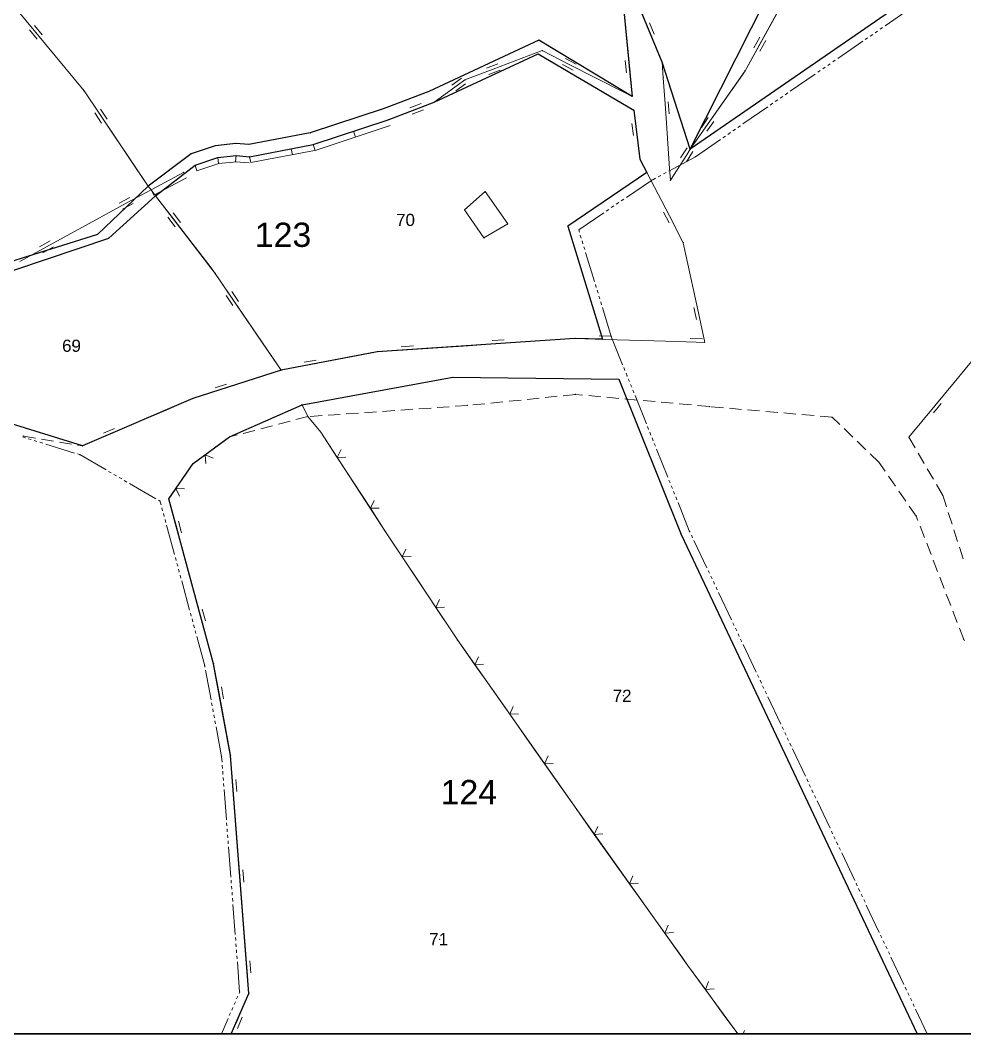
# Model space of a CAD drawing. Header units: millimetres. Extents: x 614452 to 616952, y 4151662 to 4153442.
# Drawn here: x 615285.9 to 615441.6, y 4151662.5 to 4151829.6 of the extents above; entities that cross this region are included whole.
import ezdxf
from ezdxf.xclip import XClip

# ---------------------------------------------------------------- set-up
doc = ezdxf.new("R2010")
doc.units = ezdxf.units.MM
doc.header["$XCLIPFRAME"] = 2
for name, color, linetype, lineweight in [('01_UYGALAN_TARAMA', 26, 'Continuous', 20), ('02_ADA_ALN_YENI', 7, 'Continuous', 30), ('02_ADA_NO_YENI', 18, 'Continuous', 0), ('03_PARSEL_ALN_ESKI', 18, 'Continuous', 0), ('03_PARSEL_ALN_YENI', 171, 'Continuous', 0), ('03_PARSEL_NO_ESKI', 5, 'Continuous', 0), ('03_PARSEL_SNR_YENI', 5, 'Continuous', 0), ('04_YAPI_SNR_TSCLSZ', 77, 'Continuous', 0), ('06_DETAY_SNR_KROKI', 4, 'Continuous', 0), ('06_DETAY_SNR_PAFTA', 26, 'Continuous', 0), ('07_SNRTIP_GECERLI', 30, 'Continuous', 0), ('07_SNRTIP_SABIT', 18, 'Continuous', 0), ('KOMISYON', 3, 'Continuous', 30), ('NOKTA_DETAY_YENI', 171, 'Continuous', 0), ('NOKTA_PARSEL_ESKI', 6, 'Continuous', 0), ('NOKTA_PARSEL_YENI', 30, 'Continuous', 0), ('NOKTA_YAPI_TSCLSIZ', 77, 'Continuous', 0)]:
    doc.layers.add(name, color=color, linetype=linetype, lineweight=lineweight)
doc.layers.add('ANTET', color=7, linetype='Continuous')
doc.styles.get("Standard").update_dxf_attribs({"font": 'Arial'})

# ---------------------------------------------------------------- blocks, each defined once
blk = doc.blocks.new('fggg')
at = {"layer": '01_UYGALAN_TARAMA', "color": 252}
for p, q in [((615428.43, 4151828.71, 0.95), (615432.55, 4151831.55, 0.95)), ((615426.79, 4151827.57, 0.95), (615427.2, 4151827.85, 0.95)), ((615427.61, 4151828.14, 0.95), (615428.02, 4151828.42, 0.95)), ((615425.14, 4151826.43, 0.95), (615425.55, 4151826.72, 0.95)), ((615425.97, 4151827, 0.95), (615426.38, 4151827.29, 0.95)), ((615420.62, 4151823.31, 0.95), (615424.73, 4151826.15, 0.95)), ((615419.79, 4151822.74, 0.95), (615420.2, 4151823.03, 0.95)), ((615417.32, 4151821.04, 0.95), (615417.74, 4151821.32, 0.95)), ((615418.15, 4151821.61, 0.95), (615418.56, 4151821.89, 0.95)), ((615418.97, 4151822.17, 0.95), (615419.38, 4151822.46, 0.95)), ((615412.8, 4151817.91, 0.95), (615416.91, 4151820.75, 0.95)), ((615410.33, 4151816.21, 0.95), (615410.74, 4151816.49, 0.95)), ((615411.15, 4151816.78, 0.95), (615411.56, 4151817.06, 0.95)), ((615411.97, 4151817.35, 0.95), (615412.39, 4151817.63, 0.95)), ((615404.98, 4151812.52, 0.95), (615409.09, 4151815.36, 0.95)), ((615409.5, 4151815.64, 0.95), (615409.92, 4151815.93, 0.95)), ((615403.33, 4151811.38, 0.95), (615403.74, 4151811.67, 0.95)), ((615404.16, 4151811.95, 0.95), (615404.57, 4151812.23, 0.95)), ((615397.16, 4151807.12, 0.95), (615401.27, 4151809.96, 0.95)), ((615401.69, 4151810.25, 0.95), (615402.1, 4151810.53, 0.95)), ((615402.51, 4151810.81, 0.95), (615402.92, 4151811.1, 0.95)), ((615397.16, 4151807.12, 0.95), (615392.76, 4151804.75, 0.95)), ((615392.32, 4151804.52, 0.95), (615391.88, 4151804.28, 0.95)), ((615385.77, 4151800.4, 0.95), (615389.91, 4151803.21, 0.95)), ((615390.55, 4151803.57, 0.95), (615390.11, 4151803.33, 0.95)), ((615391.44, 4151804.04, 0.95), (615390.99, 4151803.81, 0.95)), ((615384.11, 4151799.28, 0.95), (615384.53, 4151799.56, 0.95)), ((615384.94, 4151799.84, 0.95), (615385.35, 4151800.12, 0.95)), ((615377.91, 4151795.07, 0.95), (615382.04, 4151797.88, 0.95)), ((615382.46, 4151798.16, 0.95), (615382.87, 4151798.44, 0.95)), ((615383.29, 4151798.72, 0.95), (615383.7, 4151799, 0.95)), ((615378.03, 4151794.67, 0.95), (615377.91, 4151795.07, 0.95)), ((615378.32, 4151793.71, 0.95), (615378.17, 4151794.19, 0.95)), ((615378.61, 4151792.76, 0.95), (615378.47, 4151793.24, 0.95)), ((615378.91, 4151791.8, 0.95), (615378.76, 4151792.28, 0.95)), ((615380.51, 4151786.54, 0.95), (615379.05, 4151791.32, 0.95)), ((615380.81, 4151785.58, 0.95), (615380.66, 4151786.06, 0.95)), ((615381.1, 4151784.63, 0.95), (615380.95, 4151785.11, 0.95)), ((615381.39, 4151783.67, 0.95), (615381.24, 4151784.15, 0.95)), ((615381.68, 4151782.72, 0.95), (615381.54, 4151783.19, 0.95)), ((615383.29, 4151777.46, 0.95), (615381.83, 4151782.24, 0.95)), ((615383.29, 4151777.46, 0.95), (615385.16, 4151772.82, 0.95)), ((615385.34, 4151772.35, 0.95), (615385.53, 4151771.89, 0.95)), ((615385.72, 4151771.43, 0.95), (615385.9, 4151770.98, 0.95)), ((615385.9, 4151770.97, 0.95), (615385.9, 4151770.98, 0.95)), ((615386.28, 4151770.04, 0.95), (615386.09, 4151770.5, 0.95)), ((615386.65, 4151769.11, 0.95), (615386.46, 4151769.57, 0.95)), ((615387.02, 4151768.18, 0.95), (615386.84, 4151768.65, 0.95)), ((615389.07, 4151763.08, 0.95), (615387.21, 4151767.72, 0.95)), ((615389.44, 4151762.15, 0.95), (615389.26, 4151762.61, 0.95)), ((615389.82, 4151761.22, 0.95), (615389.63, 4151761.69, 0.95)), ((615286.23, 4151760.92, 0.95), (615286.7, 4151760.77, 0.95)), ((615287.18, 4151760.62, 0.95), (615287.66, 4151760.47, 0.95)), ((615288.14, 4151760.32, 0.95), (615288.61, 4151760.17, 0.95)), ((615289.09, 4151760.03, 0.95), (615289.57, 4151759.88, 0.95)), ((615290.05, 4151759.73, 0.95), (615294.82, 4151758.25, 0.95)), ((615390.19, 4151760.29, 0.95), (615390, 4151760.76, 0.95)), ((615390.56, 4151759.37, 0.95), (615390.38, 4151759.83, 0.95)), ((615295.3, 4151758.1, 0.95), (615295.66, 4151757.99, 0.95)), ((615295.66, 4151757.99, 0.95), (615299.99, 4151755.48, 0.95)), ((615392.61, 4151754.26, 0.95), (615390.75, 4151758.9, 0.95)), ((615300.42, 4151755.23, 0.95), (615300.85, 4151754.98, 0.95)), ((615301.28, 4151754.73, 0.95), (615301.72, 4151754.48, 0.95)), ((615302.15, 4151754.23, 0.95), (615302.58, 4151753.98, 0.95)), ((615303.01, 4151753.73, 0.95), (615303.45, 4151753.48, 0.95)), ((615303.88, 4151753.23, 0.95), (615308.21, 4151750.73, 0.95)), ((615392.99, 4151753.33, 0.95), (615392.8, 4151753.8, 0.95)), ((615393.36, 4151752.41, 0.95), (615393.17, 4151752.87, 0.95)), ((615393.73, 4151751.48, 0.95), (615393.55, 4151751.94, 0.95)), ((615394.1, 4151750.55, 0.95), (615393.92, 4151751.02, 0.95)), ((615308.64, 4151750.48, 0.95), (615308.9, 4151750.33, 0.95)), ((615309.06, 4151749.71, 0.95), (615308.93, 4151750.2, 0.95)), ((615396.15, 4151745.45, 0.95), (615394.29, 4151750.09, 0.95)), ((615309.32, 4151748.75, 0.95), (615309.19, 4151749.23, 0.95)), ((615309.59, 4151747.78, 0.95), (615309.46, 4151748.27, 0.95)), ((615309.85, 4151746.82, 0.95), (615309.72, 4151747.3, 0.95)), ((615311.29, 4151741.51, 0.95), (615309.98, 4151746.34, 0.95)), ((615396.27, 4151745.2, 0.95), (615396.15, 4151745.45, 0.95)), ((615396.7, 4151744.29, 0.95), (615396.49, 4151744.74, 0.95)), ((615399.05, 4151739.32, 0.95), (615396.91, 4151743.84, 0.95)), ((615311.55, 4151740.54, 0.95), (615311.42, 4151741.03, 0.95)), ((615311.81, 4151739.58, 0.95), (615311.68, 4151740.06, 0.95)), ((615312.07, 4151738.61, 0.95), (615311.94, 4151739.1, 0.95)), ((615312.33, 4151737.65, 0.95), (615312.2, 4151738.13, 0.95)), ((615399.48, 4151738.42, 0.95), (615399.27, 4151738.87, 0.95)), ((615399.91, 4151737.51, 0.95), (615399.69, 4151737.96, 0.95)), ((615313.77, 4151732.34, 0.95), (615312.47, 4151737.17, 0.95)), ((615400.33, 4151736.61, 0.95), (615400.12, 4151737.06, 0.95)), ((615400.76, 4151735.7, 0.95), (615400.55, 4151736.15, 0.95)), ((615403.11, 4151730.73, 0.95), (615400.97, 4151735.25, 0.95)), ((615314.04, 4151731.38, 0.95), (615313.9, 4151731.86, 0.95)), ((615314.3, 4151730.41, 0.95), (615314.17, 4151730.89, 0.95)), ((615314.56, 4151729.45, 0.95), (615314.43, 4151729.93, 0.95)), ((615403.54, 4151729.83, 0.95), (615403.33, 4151730.28, 0.95)), ((615403.97, 4151728.92, 0.95), (615403.75, 4151729.37, 0.95)), ((615314.82, 4151728.48, 0.95), (615314.69, 4151728.96, 0.95)), ((615316.26, 4151723.17, 0.95), (615314.95, 4151728, 0.95)), ((615404.39, 4151728.02, 0.95), (615404.18, 4151728.47, 0.95)), ((615404.82, 4151727.11, 0.95), (615404.61, 4151727.57, 0.95)), ((615407.17, 4151722.14, 0.95), (615405.03, 4151726.66, 0.95)), ((615316.3, 4151722.95, 0.95), (615316.26, 4151723.17, 0.95)), ((615317.31, 4151717.54, 0.95), (615316.39, 4151722.46, 0.95)), ((615407.6, 4151721.24, 0.95), (615407.39, 4151721.69, 0.95)), ((615408.03, 4151720.33, 0.95), (615407.81, 4151720.79, 0.95)), ((615408.45, 4151719.43, 0.95), (615408.24, 4151719.88, 0.95)), ((615408.88, 4151718.53, 0.95), (615408.67, 4151718.98, 0.95)), ((615411.23, 4151713.55, 0.95), (615409.09, 4151718.07, 0.95)), ((615317.49, 4151716.56, 0.95), (615317.4, 4151717.05, 0.95)), ((615317.67, 4151715.58, 0.95), (615317.58, 4151716.07, 0.95)), ((615317.86, 4151714.6, 0.95), (615317.76, 4151715.09, 0.95)), ((615318.04, 4151713.61, 0.95), (615317.95, 4151714.1, 0.95)), ((615319.04, 4151708.21, 0.95), (615318.13, 4151713.12, 0.95)), ((615411.66, 4151712.65, 0.95), (615411.45, 4151713.1, 0.95)), ((615412.09, 4151711.74, 0.95), (615411.87, 4151712.2, 0.95)), ((615412.51, 4151710.84, 0.95), (615412.3, 4151711.29, 0.95)), ((615412.94, 4151709.94, 0.95), (615412.73, 4151710.39, 0.95)), ((615415.29, 4151704.96, 0.95), (615413.15, 4151709.48, 0.95)), ((615319.12, 4151707.26, 0.95), (615319.04, 4151708.21, 0.95)), ((615319.19, 4151706.26, 0.95), (615319.15, 4151706.76, 0.95)), ((615319.27, 4151705.27, 0.95), (615319.23, 4151705.77, 0.95)), ((615319.35, 4151704.27, 0.95), (615319.31, 4151704.77, 0.95)), ((615415.72, 4151704.06, 0.95), (615415.51, 4151704.51, 0.95)), ((615319.42, 4151703.27, 0.95), (615319.38, 4151703.77, 0.95)), ((615319.84, 4151697.79, 0.95), (615319.46, 4151702.78, 0.95)), ((615416.15, 4151703.16, 0.95), (615415.93, 4151703.61, 0.95)), ((615416.57, 4151702.25, 0.95), (615416.36, 4151702.7, 0.95)), ((615417, 4151701.35, 0.95), (615416.79, 4151701.8, 0.95)), ((615419.35, 4151696.38, 0.95), (615417.21, 4151700.9, 0.95)), ((615319.92, 4151696.79, 0.95), (615319.88, 4151697.29, 0.95)), ((615319.99, 4151695.8, 0.95), (615319.96, 4151696.29, 0.95)), ((615419.78, 4151695.47, 0.95), (615419.57, 4151695.92, 0.95)), ((615320.07, 4151694.8, 0.95), (615320.03, 4151695.3, 0.95)), ((615320.15, 4151693.8, 0.95), (615320.11, 4151694.3, 0.95)), ((615420.21, 4151694.57, 0.95), (615419.99, 4151695.02, 0.95)), ((615320.57, 4151688.32, 0.95), (615320.19, 4151693.3, 0.95)), ((615420.63, 4151693.66, 0.95), (615420.42, 4151694.12, 0.95)), ((615421.06, 4151692.76, 0.95), (615420.85, 4151693.21, 0.95)), ((615423.41, 4151687.79, 0.95), (615421.27, 4151692.31, 0.95)), ((615320.64, 4151687.32, 0.95), (615320.6, 4151687.82, 0.95)), ((615320.72, 4151686.32, 0.95), (615320.68, 4151686.82, 0.95)), ((615320.8, 4151685.33, 0.95), (615320.76, 4151685.82, 0.95)), ((615423.84, 4151686.88, 0.95), (615423.63, 4151687.33, 0.95)), ((615424.27, 4151685.98, 0.95), (615424.05, 4151686.43, 0.95)), ((615320.87, 4151684.33, 0.95), (615320.83, 4151684.83, 0.95)), ((615424.69, 4151685.07, 0.95), (615424.48, 4151685.53, 0.95)), ((615425.12, 4151684.17, 0.95), (615424.91, 4151684.62, 0.95)), ((615321.29, 4151678.85, 0.95), (615320.91, 4151683.83, 0.95)), ((615427.47, 4151679.2, 0.95), (615425.33, 4151683.72, 0.95)), ((615321.37, 4151677.85, 0.95), (615321.33, 4151678.35, 0.95)), ((615427.9, 4151678.29, 0.95), (615427.69, 4151678.75, 0.95)), ((615428.33, 4151677.39, 0.95), (615428.11, 4151677.84, 0.95)), ((615321.44, 4151676.85, 0.95), (615321.41, 4151677.35, 0.95)), ((615321.52, 4151675.85, 0.95), (615321.48, 4151676.35, 0.95)), ((615428.75, 4151676.49, 0.95), (615428.54, 4151676.94, 0.95)), ((615429.18, 4151675.58, 0.95), (615428.97, 4151676.03, 0.95)), ((615321.6, 4151674.86, 0.95), (615321.56, 4151675.36, 0.95)), ((615322.02, 4151669.37, 0.95), (615321.64, 4151674.36, 0.95)), ((615431.53, 4151670.61, 0.95), (615429.39, 4151675.13, 0.95)), ((615321.92, 4151669.14, 0.95), (615322.02, 4151669.37, 0.95)), ((615431.96, 4151669.71, 0.95), (615431.75, 4151670.16, 0.95)), ((615432.39, 4151668.8, 0.95), (615432.17, 4151669.25, 0.95)), ((615321.11, 4151667.31, 0.95), (615321.31, 4151667.77, 0.95)), ((615321.51, 4151668.23, 0.95), (615321.72, 4151668.68, 0.95)), ((615432.81, 4151667.9, 0.95), (615432.6, 4151668.35, 0.95)), ((615433.24, 4151666.99, 0.95), (615433.03, 4151667.44, 0.95)), ((615320.31, 4151665.48, 0.95), (615320.51, 4151665.94, 0.95)), ((615320.71, 4151666.39, 0.95), (615320.91, 4151666.85, 0.95)), ((615435.59, 4151662.02, 0.95), (615433.45, 4151666.54, 0.95)), ((615318.1, 4151660.44, 0.95), (615320.11, 4151665.02, 0.95))]:
    blk.add_line(p, q, dxfattribs=at)
for p in [(615397.16, 4151807.12, 267.5), (615389.98, 4151803.26, 286.16), (615383.29, 4151777.46, 253.05), (615385.9, 4151770.98, 231.27), (615295.66, 4151757.99, 640.38), (615295.66, 4151757.99, 640.38), (615308.9, 4151750.33, 641.58), (615308.9, 4151750.33, 641.58), (615316.26, 4151723.17, 646.63), (615316.26, 4151723.17, 646.63), (615319.04, 4151708.21, 647.88), (615319.04, 4151708.21, 647.88), (615322.02, 4151669.37, 652.22), (615322.02, 4151669.37, 652.22)]:
    blk.add_point(p, dxfattribs=at)
at = {"layer": '02_ADA_ALN_YENI', "color": 252}
for points in [[(615472.08, 4151860.65, 0), (615396.31, 4151808.36, 0), (615391.67, 4151822.73, 0), (615387.53, 4151832.65, 0)], [(615272.68, 4151877.59, 0), (615292.58, 4151888.53, 0), (615323.91, 4151888.83, 0), (615334.02, 4151888.64, 0), (615338.63, 4151880.06, 0), (615350.59, 4151871.9, 0), (615370.48, 4151851.03, 0), (615385.3, 4151831.77, 0), (615386.72, 4151817.06, 0), (615371.35, 4151826.33, 0), (615353.23, 4151817.9, 0), (615345.86, 4151815.09, 0), (615333.66, 4151811.05, 0), (615333.66, 4151811.05, 0), (615323.55, 4151809.14, 0), (615321.41, 4151809.31, 0), (615317.99, 4151808.94, 0), (615314.03, 4151807.62, 0), (615306.95, 4151802.26, 0), (615298.58, 4151794.31, 0), (615268.62, 4151784.87, 0)]]:
    blk.add_polyline3d(points, dxfattribs=at)
for points in [[(615377.29, 4151777.16, 0), (615344.71, 4151774.95, 0), (615328.84, 4151771.91, 0), (615314.32, 4151767.27, 0), (615296.1, 4151759.42, 0), (615263.27, 4151769.61, 0), (615262.95, 4151777.75, 0), (615269.27, 4151783.2, 0), (615300.44, 4151793.69, 0), (615308.17, 4151800.68, 0), (615314.67, 4151805.72, 0), (615318.42, 4151806.98, 0), (615321.43, 4151807.3, 0), (615323.66, 4151807.12, 0), (615334.16, 4151809.11, 0), (615346.53, 4151813.21, 0), (615354.07, 4151816.09, 0), (615371.24, 4151824.07, 0), (615387, 4151814.81, 0), (615388, 4151806.69, 0), (615389.14, 4151804.5, 0), (615376.15, 4151795.69, 0), (615381.86, 4151777.02, 0), (615377.29, 4151777.16, 0)], [(615323.54, 4151669.11, 0), (615320.53, 4151708.4, 0), (615317.72, 4151723.51, 0), (615310.34, 4151750.72, 0), (615314.36, 4151756.55, 0), (615320.35, 4151760.92, 0), (615332.32, 4151766.22, 0), (615357.19, 4151770.75, 0), (615384.51, 4151770.42, 0), (615394.78, 4151744.85, 0), (615437.8, 4151653.84, 0), (615432.19, 4151649.2, 0), (615423.02, 4151636.5, 0), (615414.99, 4151625.83, 0), (615404.85, 4151614.39, 0), (615369.12, 4151610.31, 0), (615336.98, 4151619.8, 0), (615324.67, 4151637.03, 0), (615315.97, 4151651.84, 0), (615323.54, 4151669.11, 0)]]:
    blk.add_polyline3d(points, close=True, dxfattribs=at)
at = {"layer": '03_PARSEL_ALN_ESKI', "color": 252}
for p in [(615349.56, 4151796.7), (615294.5, 4151775.95), (615385.27, 4151718.23), (615355.02, 4151678.09)]:
    blk.add_point(p, dxfattribs=at)
at = {"layer": '03_PARSEL_ALN_YENI', "color": 252}
for points in [[(615360.74, 4151865.43, 0), (615350.38, 4151876.73, 0), (615360.81, 4151891.48, 0), (615370.61, 4151904.34, 0), (615381.55, 4151917.22, 0), (615398.79, 4151900.04, 0), (615413.9, 4151882.8, 0), (615430.73, 4151855.27, 0), (615419.68, 4151847.25, 0), (615405.34, 4151821.29, 0), (615396.31, 4151808.36, 0), (615391.67, 4151822.73, 0), (615387.53, 4151832.65, 0), (615381.97, 4151840.03, 0), (615374.47, 4151854.82, 0), (615360.74, 4151865.43, 0)], [(615333.66, 4151811.05, 0), (615323.55, 4151809.14, 0), (615321.41, 4151809.31, 0), (615317.99, 4151808.94, 0), (615314.03, 4151807.62, 0), (615306.95, 4151802.26, 0), (615296.37, 4151817.96, 0), (615285.24, 4151831.47, 0), (615275.34, 4151844.53, 0), (615338.63, 4151880.06, 0), (615350.59, 4151871.9, 0), (615370.48, 4151851.03, 0), (615385.3, 4151831.77, 0), (615386.72, 4151817.06, 0), (615371.35, 4151826.33, 0), (615353.23, 4151817.9, 0), (615345.86, 4151815.09, 0), (615333.66, 4151811.05, 0)], [(615430.73, 4151855.27, 0), (615451.24, 4151858.97, 0), (615460.03, 4151860.17, 0), (615470.18, 4151864.55, 0), (615472.08, 4151860.65, 0), (615396.31, 4151808.36, 0), (615405.34, 4151821.29, 0), (615419.68, 4151847.25, 0), (615430.73, 4151855.27, 0)], [(615298.58, 4151794.31, 0), (615268.62, 4151784.87, 0), (615261.39, 4151779.2, 0), (615261.75, 4151769.87, 0), (615247.87, 4151770.14, 0), (615241.76, 4151779.86, 0), (615245.18, 4151795.31, 0), (615241.26, 4151805.39, 0), (615228.08, 4151813.24, 0), (615237.44, 4151823.5, 0), (615245.61, 4151829.78, 0), (615253.25, 4151833.89, 0), (615275.34, 4151844.53, 0), (615285.24, 4151831.47, 0), (615296.37, 4151817.96, 0), (615306.95, 4151802.26, 0), (615298.58, 4151794.31, 0)], [(615344.71, 4151774.95, 0), (615328.84, 4151771.91, 0), (615318, 4151787.87, 0), (615308.17, 4151800.68, 0), (615314.67, 4151805.72, 0), (615318.42, 4151806.98, 0), (615321.43, 4151807.3, 0), (615323.66, 4151807.12, 0), (615334.16, 4151809.11, 0), (615346.53, 4151813.21, 0), (615354.07, 4151816.09, 0), (615371.24, 4151824.07, 0), (615387, 4151814.81, 0), (615388, 4151806.69, 0), (615389.14, 4151804.5, 0), (615376.15, 4151795.69, 0), (615381.86, 4151777.02, 0), (615377.29, 4151777.16, 0), (615344.71, 4151774.95, 0)], [(615269.27, 4151783.2, 0), (615300.44, 4151793.69, 0), (615308.17, 4151800.68, 0), (615318, 4151787.87, 0), (615328.84, 4151771.91, 0), (615314.32, 4151767.27, 0), (615296.1, 4151759.42, 0), (615263.27, 4151769.61, 0), (615262.95, 4151777.75, 0), (615269.27, 4151783.2, 0)], [(615357.19, 4151770.75, 0), (615384.51, 4151770.42, 0), (615394.78, 4151744.85, 0), (615437.8, 4151653.84, 0), (615432.19, 4151649.2, 0), (615423.02, 4151636.5, 0), (615412.15, 4151651.55, 0), (615395.85, 4151673.82, 0), (615377.59, 4151699.45, 0), (615357.93, 4151727.44, 0), (615346.07, 4151745.29, 0), (615335.39, 4151761.71, 0), (615333.24, 4151764.26, 0), (615332.32, 4151766.22, 0), (615357.19, 4151770.75, 0)], [(615346.07, 4151745.29, 0), (615357.93, 4151727.44, 0), (615377.59, 4151699.45, 0), (615395.85, 4151673.82, 0), (615412.15, 4151651.55, 0), (615423.02, 4151636.5, 0), (615414.99, 4151625.83, 0), (615404.85, 4151614.39, 0), (615369.12, 4151610.31, 0), (615336.98, 4151619.8, 0), (615324.67, 4151637.03, 0), (615315.97, 4151651.84, 0), (615323.54, 4151669.11, 0), (615320.53, 4151708.4, 0), (615317.72, 4151723.51, 0), (615310.34, 4151750.72, 0), (615314.36, 4151756.55, 0), (615320.35, 4151760.92, 0), (615332.32, 4151766.22, 0), (615333.24, 4151764.26, 0), (615335.39, 4151761.71, 0), (615346.07, 4151745.29, 0)]]:
    blk.add_polyline3d(points, close=True, dxfattribs=at)
at = {"layer": '03_PARSEL_SNR_YENI', "color": 252}
for p, q in [((615407.76, 4151825.67, 0.95), (615412.6, 4151834.42, 0.95)), ((615285.24, 4151831.47, 0.95), (615288.42, 4151827.61, 0.95)), ((615386.24, 4151822.03, 0.95), (615385.3, 4151831.77, 0.95)), ((615387.53, 4151832.65, 0.95), (615389.46, 4151828.04, 0.95)), ((615287.35, 4151828.02, 0.95), (615288.62, 4151826.48, 0.95)), ((615288.22, 4151828.74, 0.95), (615289.49, 4151827.2, 0.95)), ((615389.46, 4151828.04, 0.95), (615391.67, 4151822.73, 0.95)), ((615389.59, 4151829.18, 0.95), (615390.36, 4151827.33, 0.95)), ((615288.42, 4151827.61, 0.95), (615294.78, 4151819.89, 0.95)), ((615406.79, 4151825.07, 0.95), (615407.75, 4151826.82, 0.95)), ((615407.77, 4151824.52, 0.95), (615408.74, 4151826.27, 0.95)), ((615405.34, 4151821.29, 0.95), (615407.76, 4151825.67, 0.95)), ((615385.77, 4151820.98, 0.95), (615385.58, 4151822.97, 0.95)), ((615386.72, 4151817.06, 0.95), (615386.24, 4151822.03, 0.95)), ((615391.67, 4151822.73, 0.95), (615391.85, 4151820.13, 0.95)), ((615404.9, 4151820.65, 0.95), (615405.34, 4151821.29, 0.95)), ((615294.78, 4151819.89, 0.95), (615296.37, 4151817.96, 0.95)), ((615399.17, 4151812.46, 0.95), (615404.9, 4151820.65, 0.95)), ((615296.37, 4151817.96, 0.95), (615299.17, 4151813.81, 0.95)), ((615299.08, 4151814.95, 0.95), (615300.19, 4151813.29, 0.95)), ((615346.53, 4151813.21, 0.95), (615351.2, 4151814.99, 0.95)), ((615350.07, 4151815.16, 0.95), (615351.94, 4151815.88, 0.95)), ((615350.47, 4151814.11, 0.95), (615352.34, 4151814.83, 0.95)), ((615351.2, 4151814.99, 0.95), (615354.07, 4151816.09, 0.95)), ((615387.38, 4151811.66, 0.95), (615387, 4151814.81, 0.95)), ((615298.14, 4151814.33, 0.95), (615299.26, 4151812.67, 0.95)), ((615299.17, 4151813.81, 0.95), (615304.75, 4151805.52, 0.95)), ((615340.81, 4151811.31, 0.95), (615346.53, 4151813.21, 0.95)), ((615398.14, 4151811.96, 0.95), (615399.28, 4151813.6, 0.95)), ((615399.06, 4151811.31, 0.95), (615400.2, 4151812.95, 0.95)), ((615334.16, 4151809.11, 0.95), (615340.81, 4151811.31, 0.95)), ((615334.48, 4151808.16, 0.95), (615346.85, 4151812.26, 0.95)), ((615340.81, 4151811.31, 0.95), (615341.12, 4151810.36, 0.95)), ((615386.95, 4151810.6, 0.95), (615386.7, 4151812.58, 0.95)), ((615388, 4151806.69, 0.95), (615387.38, 4151811.66, 0.95)), ((615396.31, 4151808.36, 0.95), (615399.17, 4151812.46, 0.95)), ((615323.66, 4151807.12, 0.95), (615330.54, 4151808.42, 0.95)), ((615323.85, 4151806.14, 0.95), (615334.35, 4151808.12, 0.95)), ((615330.54, 4151808.42, 0.95), (615334.16, 4151809.11, 0.95)), ((615330.54, 4151808.42, 0.95), (615330.72, 4151807.44, 0.95)), ((615334.16, 4151809.11, 0.95), (615334.48, 4151808.16, 0.95)), ((615314.67, 4151805.72, 0.95), (615318.42, 4151806.98, 0.95)), ((615318.42, 4151806.98, 0.95), (615321.43, 4151807.3, 0.95)), ((615318.42, 4151806.98, 0.95), (615318.52, 4151805.98, 0.95)), ((615318.52, 4151805.98, 0.95), (615321.54, 4151806.3, 0.95)), ((615321.43, 4151807.3, 0.95), (615321.35, 4151806.3, 0.95)), ((615321.35, 4151806.3, 0.95), (615323.58, 4151806.12, 0.95)), ((615321.43, 4151807.3, 0.95), (615323.66, 4151807.12, 0.95)), ((615323.66, 4151807.12, 0.95), (615323.85, 4151806.14, 0.95)), ((615389.14, 4151804.5, 0.95), (615388, 4151806.69, 0.95)), ((615304.75, 4151805.52, 0.95), (615306.95, 4151802.26, 0.95)), ((615314.67, 4151805.72, 0.95), (615314.98, 4151804.77, 0.95)), ((615314.98, 4151804.77, 0.95), (615318.74, 4151806.03, 0.95)), ((615308.17, 4151800.68, 0.95), (615311.22, 4151796.71, 0.95)), ((615311.05, 4151797.85, 0.95), (615312.27, 4151796.26, 0.95)), ((615310.16, 4151797.16, 0.95), (615311.38, 4151795.58, 0.95)), ((615311.22, 4151796.71, 0.95), (615317.3, 4151788.78, 0.95)), ((615317.3, 4151788.78, 0.95), (615318, 4151787.87, 0.95)), ((615318, 4151787.87, 0.95), (615320.81, 4151783.73, 0.95)), ((615320.71, 4151784.88, 0.95), (615321.83, 4151783.22, 0.95)), ((615319.78, 4151784.24, 0.95), (615320.9, 4151782.59, 0.95)), ((615320.81, 4151783.73, 0.95), (615326.43, 4151775.46, 0.95)), ((615359.68, 4151775.96, 0.95), (615364.67, 4151776.3, 0.95)), ((615363.63, 4151776.79, 0.95), (615365.63, 4151776.93, 0.95)), ((615364.67, 4151776.3, 0.95), (615374.65, 4151776.98, 0.95)), ((615374.65, 4151776.98, 0.95), (615377.29, 4151777.16, 0.95)), ((615326.43, 4151775.46, 0.95), (615328.84, 4151771.91, 0.95)), ((615333.75, 4151772.85, 0.95), (615343.57, 4151774.73, 0.95)), ((615343.57, 4151774.73, 0.95), (615344.71, 4151774.95, 0.95)), ((615344.71, 4151774.95, 0.95), (615349.7, 4151775.29, 0.95)), ((615348.67, 4151775.78, 0.95), (615350.66, 4151775.91, 0.95)), ((615349.7, 4151775.29, 0.95), (615359.68, 4151775.96, 0.95)), ((615328.84, 4151771.91, 0.95), (615333.75, 4151772.85, 0.95)), ((615332.66, 4151773.22, 0.95), (615334.62, 4151773.59, 0.95)), ((615319.08, 4151768.79, 0.95), (615328.61, 4151771.84, 0.95)), ((615328.61, 4151771.84, 0.95), (615328.84, 4151771.91, 0.95)), ((615317.96, 4151769.02, 0.95), (615319.86, 4151769.63, 0.95)), ((615314.32, 4151767.27, 0.95), (615319.08, 4151768.79, 0.95)), ((615309.88, 4151765.35, 0.95), (615314.32, 4151767.27, 0.95)), ((615300.69, 4151761.4, 0.95), (615309.88, 4151765.35, 0.95)), ((615335.39, 4151761.71, 0.95), (615333.24, 4151764.26, 0.95)), ((615296.1, 4151759.42, 0.95), (615300.69, 4151761.4, 0.95)), ((615299.55, 4151761.52, 0.95), (615301.39, 4151762.31, 0.95)), ((615335.39, 4151761.71, 0.95), (615338.12, 4151757.52, 0.95)), ((615320.35, 4151760.92, 0.95), (615316.31, 4151757.97, 0.95)), ((615316.31, 4151757.97, 0.95), (615314.36, 4151756.55, 0.95)), ((615316.42, 4151756.55, 0.95), (615316.31, 4151757.97, 0.95)), ((615316.31, 4151757.97, 0.95), (615317.63, 4151757.43, 0.95)), ((615338.12, 4151757.52, 0.95), (615338.73, 4151758.82, 0.95)), ((615314.36, 4151756.55, 0.95), (615311.52, 4151752.43, 0.95)), ((615339.55, 4151757.56, 0.95), (615338.12, 4151757.52, 0.95)), ((615338.12, 4151757.52, 0.95), (615340.84, 4151753.33, 0.95)), ((615340.84, 4151753.33, 0.95), (615343.57, 4151749.14, 0.95)), ((615311.52, 4151752.43, 0.95), (615310.34, 4151750.72, 0.95)), ((615312.1, 4151751.13, 0.95), (615311.52, 4151752.43, 0.95)), ((615311.52, 4151752.43, 0.95), (615312.95, 4151752.36, 0.95)), ((615310.34, 4151750.72, 0.95), (615311.65, 4151745.9, 0.95)), ((615343.57, 4151749.14, 0.95), (615344.18, 4151750.43, 0.95)), ((615345, 4151749.18, 0.95), (615343.57, 4151749.14, 0.95)), ((615343.57, 4151749.14, 0.95), (615346.07, 4151745.29, 0.95)), ((615311.93, 4151747.01, 0.95), (615312.46, 4151745.08, 0.95)), ((615311.65, 4151745.9, 0.95), (615314.27, 4151736.24, 0.95)), ((615346.07, 4151745.29, 0.95), (615348.84, 4151741.13, 0.95)), ((615348.84, 4151741.13, 0.95), (615349.44, 4151742.43, 0.95)), ((615350.27, 4151741.18, 0.95), (615348.84, 4151741.13, 0.95)), ((615348.84, 4151741.13, 0.95), (615351.61, 4151736.96, 0.95)), ((615314.27, 4151736.24, 0.95), (615315.58, 4151731.42, 0.95)), ((615351.61, 4151736.96, 0.95), (615354.38, 4151732.8, 0.95)), ((615354.38, 4151732.8, 0.95), (615354.98, 4151734.1, 0.95)), ((615355.81, 4151732.85, 0.95), (615354.38, 4151732.8, 0.95)), ((615354.38, 4151732.8, 0.95), (615357.14, 4151728.63, 0.95)), ((615315.58, 4151731.42, 0.95), (615317.72, 4151723.51, 0.95)), ((615315.86, 4151732.53, 0.95), (615316.38, 4151730.6, 0.95)), ((615357.14, 4151728.63, 0.95), (615357.93, 4151727.44, 0.95)), ((615357.93, 4151727.44, 0.95), (615360.81, 4151723.35, 0.95)), ((615360.81, 4151723.35, 0.95), (615361.37, 4151724.66, 0.95)), ((615317.72, 4151723.51, 0.95), (615318.64, 4151718.59, 0.95)), ((615362.24, 4151723.44, 0.95), (615360.81, 4151723.35, 0.95)), ((615360.81, 4151723.35, 0.95), (615363.68, 4151719.26, 0.95)), ((615319.01, 4151719.68, 0.95), (615319.37, 4151717.71, 0.95)), ((615363.68, 4151719.26, 0.95), (615366.55, 4151715.17, 0.95)), ((615318.64, 4151718.59, 0.95), (615320.47, 4151708.76, 0.95)), ((615366.55, 4151715.17, 0.95), (615367.12, 4151716.48, 0.95)), ((615367.98, 4151715.25, 0.95), (615366.55, 4151715.17, 0.95)), ((615366.55, 4151715.17, 0.95), (615369.43, 4151711.08, 0.95)), ((615369.43, 4151711.08, 0.95), (615372.3, 4151706.98, 0.95)), ((615320.47, 4151708.76, 0.95), (615320.53, 4151708.4, 0.95)), ((615320.53, 4151708.4, 0.95), (615320.92, 4151703.41, 0.95)), ((615372.3, 4151706.98, 0.95), (615372.87, 4151708.3, 0.95)), ((615373.73, 4151707.07, 0.95), (615372.3, 4151706.98, 0.95)), ((615372.3, 4151706.98, 0.95), (615375.18, 4151702.89, 0.95)), ((615321.4, 4151704.45, 0.95), (615321.55, 4151702.46, 0.95)), ((615320.92, 4151703.41, 0.95), (615321.68, 4151693.44, 0.95)), ((615375.18, 4151702.89, 0.95), (615377.59, 4151699.45, 0.95)), ((615377.59, 4151699.45, 0.95), (615380.49, 4151695.38, 0.95)), ((615380.49, 4151695.38, 0.95), (615381.05, 4151696.7, 0.95)), ((615381.92, 4151695.47, 0.95), (615380.49, 4151695.38, 0.95)), ((615380.49, 4151695.38, 0.95), (615383.39, 4151691.3, 0.95)), ((615321.68, 4151693.44, 0.95), (615322.06, 4151688.46, 0.95)), ((615383.39, 4151691.3, 0.95), (615386.29, 4151687.23, 0.95)), ((615322.54, 4151689.5, 0.95), (615322.7, 4151687.5, 0.95)), ((615322.06, 4151688.46, 0.95), (615322.82, 4151678.49, 0.95)), ((615386.29, 4151687.23, 0.95), (615386.85, 4151688.55, 0.95)), ((615387.72, 4151687.33, 0.95), (615386.29, 4151687.23, 0.95)), ((615386.29, 4151687.23, 0.95), (615389.2, 4151683.16, 0.95)), ((615389.2, 4151683.16, 0.95), (615392.1, 4151679.09, 0.95)), ((615392.1, 4151679.09, 0.95), (615392.65, 4151680.4, 0.95)), ((615393.52, 4151679.18, 0.95), (615392.1, 4151679.09, 0.95)), ((615322.82, 4151678.49, 0.95), (615323.21, 4151673.5, 0.95)), ((615392.1, 4151679.09, 0.95), (615395, 4151675.01, 0.95)), ((615323.69, 4151674.54, 0.95), (615323.84, 4151672.55, 0.95)), ((615395, 4151675.01, 0.95), (615395.85, 4151673.82, 0.95)), ((615323.21, 4151673.5, 0.95), (615323.54, 4151669.11, 0.95)), ((615395.85, 4151673.82, 0.95), (615398.8, 4151669.78, 0.95)), ((615398.8, 4151669.78, 0.95), (615399.34, 4151671.11, 0.95)), ((615323.54, 4151669.11, 0.95), (615321.54, 4151664.53, 0.95)), ((615400.23, 4151669.9, 0.95), (615398.8, 4151669.78, 0.95)), ((615398.8, 4151669.78, 0.95), (615401.75, 4151665.75, 0.95)), ((615401.75, 4151665.75, 0.95), (615404.71, 4151661.71, 0.95)), ((615321.54, 4151664.53, 0.95), (615317.52, 4151655.37, 0.95)), ((615322.45, 4151665.22, 0.95), (615321.65, 4151663.39, 0.95)), ((615404.71, 4151661.71, 0.95), (615405.25, 4151663.04, 0.95))]:
    blk.add_line(p, q, dxfattribs=at)
for p in [(615391.67, 4151822.73, 631.21), (615391.67, 4151822.73, 631.21), (615405.34, 4151821.29, 629.92), (615405.34, 4151821.29, 629.92), (615391.85, 4151820.13, 631.23), (615296.37, 4151817.96, 620.57), (615296.37, 4151817.96, 620.57), (615386.72, 4151817.06, 628.34), (615354.07, 4151816.09, 627.09), (615387, 4151814.81, 628.34), (615346.53, 4151813.21, 626.12), (615346.53, 4151813.21, 626.12), (615334.16, 4151809.11, 625.55), (615334.16, 4151809.11, 625.55), (615396.31, 4151808.36, 631.23), (615318.42, 4151806.98, 624.99), (615318.42, 4151806.98, 624.99), (615321.43, 4151807.3, 624.93), (615321.43, 4151807.3, 624.93), (615323.66, 4151807.12, 625.06), (615323.66, 4151807.12, 625.06), (615388, 4151806.69, 630.15), (615388, 4151806.69, 630.15), (615314.67, 4151805.72, 624.73), (615389.14, 4151804.5, 635.2), (615306.95, 4151802.26, 624.9), (615308.17, 4151800.68, 624.9), (615318, 4151787.87, 631.35), (615318, 4151787.87, 631.35), (615377.29, 4151777.16, 640.43), (615344.71, 4151774.95, 640.72), (615344.71, 4151774.95, 640.72), (615328.84, 4151771.91, 640.73), (615328.84, 4151771.91, 640.73), (615328.84, 4151771.91, 640.73), (615314.32, 4151767.27, 640.47), (615314.32, 4151767.27, 640.47), (615333.24, 4151764.26, 641.66), (615335.39, 4151761.71, 643.22), (615335.39, 4151761.71, 643.22), (615296.1, 4151759.42, 640.38), (615320.35, 4151760.92, 641.48), (615314.36, 4151756.55, 641.6), (615314.36, 4151756.55, 641.6), (615310.34, 4151750.72, 641.58), (615310.34, 4151750.72, 641.58), (615346.07, 4151745.29, 645.49), (615346.07, 4151745.29, 645.49), (615357.93, 4151727.44, 648.65), (615357.93, 4151727.44, 648.65), (615317.72, 4151723.51, 646.63), (615317.72, 4151723.51, 646.63), (615320.53, 4151708.4, 647.88), (615320.53, 4151708.4, 647.88), (615377.59, 4151699.45, 653.18), (615377.59, 4151699.45, 653.18), (615395.85, 4151673.82, 658.2), (615395.85, 4151673.82, 658.2), (615323.54, 4151669.11, 652.22), (615323.54, 4151669.11, 652.22)]:
    blk.add_point(p, dxfattribs=at)
at = {"layer": '04_YAPI_SNR_TSCLSZ', "color": 252}
for p, q in [((615362.5, 4151801.36, 634.33), (615359.1, 4151798.37, 635.94)), ((615366.22, 4151796.04, 636.54), (615362.5, 4151801.36, 634.33)), ((615359.1, 4151798.37, 635.94), (615362.29, 4151793.73, 637.74)), ((615362.29, 4151793.73, 637.74), (615366.22, 4151796.04, 636.54))]:
    blk.add_line(p, q, dxfattribs=at)
at = {"layer": '06_DETAY_SNR_KROKI', "color": 252}
for p, q in [((615363.82, 4151821.55, 0.95), (615371.92, 4151824.63, 0.95)), ((615371.92, 4151824.63, 0.95), (615376.37, 4151822.35, 0.95)), ((615375.74, 4151823.31, 0.95), (615377.52, 4151822.4, 0.95)), ((615359.15, 4151819.78, 0.95), (615363.82, 4151821.55, 0.95)), ((615362.69, 4151821.72, 0.95), (615364.56, 4151822.43, 0.95)), ((615363.09, 4151820.67, 0.95), (615364.96, 4151821.38, 0.95)), ((615375.22, 4151822.31, 0.95), (615377, 4151821.39, 0.95)), ((615376.37, 4151822.35, 0.95), (615385.27, 4151817.8, 0.95)), ((615356.98, 4151818.9, 0.95), (615358.6, 4151820.07, 0.95)), ((615358.12, 4151819.03, 0.95), (615359.15, 4151819.78, 0.95)), ((615391.85, 4151820.13, 0.95), (615392.2, 4151815.14, 0.95)), ((615354.07, 4151816.09, 0.95), (615358.12, 4151819.03, 0.95)), ((615357.64, 4151817.99, 0.95), (615359.26, 4151819.16, 0.95)), ((615385.27, 4151817.8, 0.95), (615386.72, 4151817.06, 0.95)), ((615392.69, 4151816.18, 0.95), (615392.83, 4151814.18, 0.95)), ((615392.2, 4151815.14, 0.95), (615392.89, 4151805.16, 0.95)), ((615394.71, 4151806.91, 0.95), (615395.79, 4151808.6, 0.95)), ((615395.66, 4151806.3, 0.95), (615396.74, 4151807.99, 0.95)), ((615395.73, 4151807.45, 0.95), (615396.31, 4151808.36, 0.95)), ((615393.03, 4151803.24, 0.95), (615395.73, 4151807.45, 0.95)), ((615307.41, 4151801.68, 0.95), (615312.78, 4151804.54, 0.95)), ((615392.86, 4151797.35, 0.95), (615389.14, 4151804.5, 0.95)), ((615392.89, 4151805.16, 0.95), (615393.03, 4151803.24, 0.95)), ((615307.88, 4151800.79, 0.95), (615313.25, 4151803.65, 0.95)), ((615303.33, 4151799.45, 0.95), (615307.41, 4151801.68, 0.95)), ((615306.95, 4151802.26, 0.95), (615307.41, 4151801.68, 0.95)), ((615307.41, 4151801.68, 0.95), (615308.17, 4151800.68, 0.95)), ((615307.41, 4151801.68, 0.95), (615307.88, 4151800.79, 0.95)), ((615298.94, 4151797.05, 0.95), (615303.33, 4151799.45, 0.95)), ((615302.18, 4151799.46, 0.95), (615303.93, 4151800.42, 0.95)), ((615302.72, 4151798.47, 0.95), (615304.47, 4151799.43, 0.95)), ((615392.82, 4151796.21, 0.95), (615391.9, 4151797.98, 0.95)), ((615290.16, 4151792.26, 0.95), (615298.94, 4151797.05, 0.95)), ((615395.16, 4151792.92, 0.95), (615392.86, 4151797.35, 0.95)), ((615289.01, 4151792.27, 0.95), (615290.77, 4151793.23, 0.95)), ((615395.54, 4151791.17, 0.95), (615395.16, 4151792.92, 0.95)), ((615285.77, 4151789.86, 0.95), (615290.16, 4151792.26, 0.95)), ((615289.55, 4151791.28, 0.95), (615291.31, 4151792.24, 0.95)), ((615397.65, 4151781.39, 0.95), (615395.54, 4151791.17, 0.95)), ((615397.31, 4151780.3, 0.95), (615396.89, 4151782.25, 0.95)), ((615398.7, 4151776.51, 0.95), (615397.65, 4151781.39, 0.95)), ((615377.29, 4151777.16, 0.95), (615382.29, 4151777, 0.95)), ((615381.31, 4151777.6, 0.95), (615383.31, 4151777.54, 0.95)), ((615382.29, 4151777, 0.95), (615392.29, 4151776.7, 0.95)), ((615392.29, 4151776.7, 0.95), (615397.28, 4151776.55, 0.95)), ((615396.3, 4151777.14, 0.95), (615398.3, 4151777.08, 0.95)), ((615397.28, 4151776.55, 0.95), (615398.7, 4151776.51, 0.95)), ((615446.14, 4151777.6, 0.95), (615439.79, 4151769.88, 0.95)), ((615439.79, 4151769.88, 0.95), (615436.61, 4151766.02, 0.95)), ((615436.61, 4151766.02, 0.95), (615432.35, 4151760.85, 0.95)), ((615437.68, 4151766.43, 0.95), (615436.41, 4151764.89, 0.95))]:
    blk.add_line(p, q, dxfattribs=at)
for p in [(615371.92, 4151824.63, 627.28), (615371.92, 4151824.63, 627.28), (615359.15, 4151819.78, 627.14), (615359.15, 4151819.78, 627.14), (615391.85, 4151820.13, 631.21), (615386.72, 4151817.06, 628.34), (615354.07, 4151816.09, 627.09), (615396.31, 4151808.36, 629.92), (615312.78, 4151804.54, 624.97), (615389.14, 4151804.5, 630.15), (615393.03, 4151803.24, 631.23), (615393.03, 4151803.24, 631.23), (615306.95, 4151802.26, 620.57), (615307.41, 4151801.68, 624.9), (615307.41, 4151801.68, 624.9), (615307.41, 4151801.68, 624.9), (615307.41, 4151801.68, 624.9), (615308.17, 4151800.68, 631.35), (615395.16, 4151792.92, 635.2), (615395.16, 4151792.92, 635.2), (615377.29, 4151777.16, 640.43), (615398.7, 4151776.51, 640.3), (615398.7, 4151776.51, 640.3), (615432.35, 4151760.85, 643.01)]:
    blk.add_point(p, dxfattribs=at)
at = {"layer": '06_DETAY_SNR_PAFTA', "color": 252}
for p, q in [((615377.37, 4151767.92, 0.95), (615375.38, 4151767.71, 0.95)), ((615378.56, 4151767.81, 0.95), (615377.37, 4151767.92, 0.95)), ((615381.55, 4151767.54, 0.95), (615379.56, 4151767.72, 0.95)), ((615359.56, 4151766.1, 0.95), (615357.56, 4151765.96, 0.95)), ((615362.45, 4151766.39, 0.95), (615360.46, 4151766.19, 0.95)), ((615365.43, 4151766.7, 0.95), (615363.44, 4151766.49, 0.95)), ((615368.42, 4151767, 0.95), (615366.43, 4151766.8, 0.95)), ((615371.4, 4151767.31, 0.95), (615369.41, 4151767.1, 0.95)), ((615374.39, 4151767.61, 0.95), (615372.4, 4151767.41, 0.95)), ((615384.54, 4151767.27, 0.95), (615382.55, 4151767.45, 0.95)), ((615387.53, 4151767, 0.95), (615385.53, 4151767.18, 0.95)), ((615390.51, 4151766.73, 0.95), (615388.52, 4151766.91, 0.95)), ((615393.5, 4151766.46, 0.95), (615391.51, 4151766.64, 0.95)), ((615396.49, 4151766.18, 0.95), (615394.5, 4151766.37, 0.95)), ((615399.48, 4151765.91, 0.95), (615397.48, 4151766.09, 0.95)), ((615335.61, 4151764.43, 0.95), (615333.62, 4151764.29, 0.95)), ((615338.61, 4151764.63, 0.95), (615336.61, 4151764.5, 0.95)), ((615341.6, 4151764.84, 0.95), (615339.6, 4151764.7, 0.95)), ((615344.59, 4151765.05, 0.95), (615342.6, 4151764.91, 0.95)), ((615347.59, 4151765.26, 0.95), (615345.59, 4151765.12, 0.95)), ((615350.58, 4151765.47, 0.95), (615348.58, 4151765.33, 0.95)), ((615353.57, 4151765.68, 0.95), (615351.58, 4151765.54, 0.95)), ((615356.56, 4151765.89, 0.95), (615354.57, 4151765.75, 0.95)), ((615401.76, 4151765.72, 0.95), (615399.77, 4151765.89, 0.95)), ((615404.75, 4151765.46, 0.95), (615402.76, 4151765.63, 0.95)), ((615407.74, 4151765.2, 0.95), (615405.75, 4151765.37, 0.95)), ((615410.73, 4151764.94, 0.95), (615408.74, 4151765.12, 0.95)), ((615413.72, 4151764.69, 0.95), (615411.73, 4151764.86, 0.95)), ((615416.71, 4151764.43, 0.95), (615414.72, 4151764.6, 0.95)), ((615419.7, 4151764.17, 0.95), (615417.71, 4151764.34, 0.95)), ((615327.44, 4151762.75, 0.95), (615325.5, 4151762.25, 0.95)), ((615330.34, 4151763.51, 0.95), (615328.4, 4151763.01, 0.95)), ((615333.24, 4151764.26, 0.95), (615331.31, 4151763.76, 0.95)), ((615420.94, 4151762.98, 0.95), (615419.7, 4151764.17, 0.95)), ((615286.4, 4151761.06, 0.95), (615288.37, 4151760.73, 0.95)), ((615321.63, 4151761.25, 0.95), (615320.35, 4151760.92, 0.95)), ((615324.53, 4151762, 0.95), (615322.6, 4151761.5, 0.95)), ((615423.1, 4151760.89, 0.95), (615421.66, 4151762.28, 0.95)), ((615289.35, 4151760.56, 0.95), (615291.32, 4151760.23, 0.95)), ((615292.31, 4151760.06, 0.95), (615294.28, 4151759.73, 0.95)), ((615295.27, 4151759.56, 0.95), (615296.1, 4151759.42, 0.95)), ((615425.26, 4151758.81, 0.95), (615423.82, 4151760.2, 0.95)), ((615432.35, 4151760.85, 0.95), (615433.36, 4151759.12, 0.95)), ((615427.42, 4151756.73, 0.95), (615425.98, 4151758.12, 0.95)), ((615433.87, 4151758.26, 0.95), (615434.88, 4151756.53, 0.95)), ((615428.44, 4151755.25, 0.95), (615427.42, 4151756.73, 0.95)), ((615430.14, 4151752.79, 0.95), (615429.01, 4151754.43, 0.95)), ((615435.38, 4151755.67, 0.95), (615436.39, 4151753.94, 0.95)), ((615436.9, 4151753.08, 0.95), (615437.91, 4151751.35, 0.95)), ((615431.85, 4151750.32, 0.95), (615430.71, 4151751.96, 0.95)), ((615437.94, 4151751.29, 0.95), (615438.55, 4151749.39, 0.95)), ((615433.56, 4151747.85, 0.95), (615432.42, 4151749.5, 0.95)), ((615433.84, 4151747.12, 0.95), (615433.56, 4151747.85, 0.95)), ((615438.85, 4151748.44, 0.95), (615439.46, 4151746.53, 0.95)), ((615434.92, 4151744.32, 0.95), (615434.2, 4151746.19, 0.95)), ((615439.76, 4151745.58, 0.95), (615440.37, 4151743.67, 0.95)), ((615436, 4151741.52, 0.95), (615435.28, 4151743.39, 0.95)), ((615440.67, 4151742.72, 0.95), (615441.28, 4151740.81, 0.95)), ((615437.08, 4151738.72, 0.95), (615436.36, 4151740.59, 0.95)), ((615438.16, 4151735.92, 0.95), (615437.44, 4151737.79, 0.95)), ((615439.24, 4151733.12, 0.95), (615438.52, 4151734.99, 0.95)), ((615440.32, 4151730.33, 0.95), (615439.6, 4151732.19, 0.95)), ((615441.4, 4151727.53, 0.95), (615440.68, 4151729.39, 0.95)), ((615441.52, 4151727.29, 0.95), (615441.4, 4151727.53, 0.95))]:
    blk.add_line(p, q, dxfattribs=at)
for p in [(615377.37, 4151767.92, 641.83), (615377.37, 4151767.92, 641.83), (615359.56, 4151766.1, 642.14), (615359.56, 4151766.1, 642.14), (615399.48, 4151765.91, 641.87), (615399.48, 4151765.91, 641.87), (615333.24, 4151764.26, 641.66), (615333.24, 4151764.26, 641.66), (615419.7, 4151764.17, 641.06), (615419.7, 4151764.17, 641.06), (615286.4, 4151761.06, 635.46), (615286.4, 4151761.06, 635.46), (615296.1, 4151759.42, 640.38), (615320.35, 4151760.92, 641.48), (615432.35, 4151760.85, 643.01), (615427.42, 4151756.73, 641.98), (615427.42, 4151756.73, 641.98), (615437.94, 4151751.29, 644.87), (615437.94, 4151751.29, 644.87), (615433.56, 4151747.85, 645.16), (615433.56, 4151747.85, 645.16), (615441.4, 4151727.53, 648.81), (615441.4, 4151727.53, 648.81)]:
    blk.add_point(p, dxfattribs=at)
at = {"layer": '07_SNRTIP_GECERLI', "color": 252}
for points in [[(615396.31, 4151808.36, 0), (615472.08, 4151860.65, 0)], [(615306.95, 4151802.26, 624.9), (615314.03, 4151807.62, 0), (615317.99, 4151808.94, 0), (615321.41, 4151809.31, 0), (615323.55, 4151809.14, 0), (615333.66, 4151811.05, 0), (615345.86, 4151815.09, 0), (615353.23, 4151817.9, 0), (615371.35, 4151826.33, 0), (615386.72, 4151817.06, 628.34)], [(615354.07, 4151816.09, 627.09), (615371.24, 4151824.07, 0), (615387, 4151814.81, 0)], [(615391.67, 4151822.73, 0), (615396.31, 4151808.36, 0)], [(615308.17, 4151800.68, 0), (615314.67, 4151805.72, 624.73)], [(615381.86, 4151777.02, 0), (615376.15, 4151795.69, 0), (615389.14, 4151804.5, 0)], [(615261.75, 4151769.87, 0), (615261.39, 4151779.2, 0), (615268.62, 4151784.87, 0), (615298.58, 4151794.31, 0), (615306.95, 4151802.26, 624.9)], [(615308.17, 4151800.68, 0), (615300.44, 4151793.69, 0), (615269.27, 4151783.2, 0), (615262.95, 4151777.75, 0), (615263.27, 4151769.61, 0)], [(615263.27, 4151769.61, 0), (615296.1, 4151759.42, 640.38)], [(615332.32, 4151766.22, 0), (615357.19, 4151770.75, 0), (615384.51, 4151770.42, 0)], [(615437.8, 4151653.84, 0), (615394.78, 4151744.85, 0), (615384.51, 4151770.42, 0)], [(615332.32, 4151766.22, 0), (615320.35, 4151760.92, 641.48)], [(615332.32, 4151766.22, 0), (615333.24, 4151764.26, 641.66)]]:
    blk.add_polyline3d(points, dxfattribs=at)
at = {"layer": '07_SNRTIP_SABIT', "color": 252}
for points in [[(615338.63, 4151880.06, 616.74), (615350.59, 4151871.9, 618.62), (615370.48, 4151851.03, 623.78), (615385.3, 4151831.77, 627.03), (615386.72, 4151817.06, 628.34)], [(615350.38, 4151876.73, 618.29), (615360.74, 4151865.43, 619.61), (615374.47, 4151854.82, 622.34), (615381.97, 4151840.03, 625.78), (615387.53, 4151832.65, 0), (615391.67, 4151822.73, 0)], [(615396.31, 4151808.36, 0), (615405.34, 4151821.29, 629.92), (615419.68, 4151847.25, 631.69), (615430.73, 4151855.27, 630.42)], [(615275.34, 4151844.53, 614.39), (615285.24, 4151831.47, 617.31), (615296.37, 4151817.96, 620.57), (615306.95, 4151802.26, 624.9)], [(615314.67, 4151805.72, 624.73), (615318.42, 4151806.98, 624.99), (615321.43, 4151807.3, 624.93), (615323.66, 4151807.12, 625.06), (615334.16, 4151809.11, 625.55), (615346.53, 4151813.21, 626.12), (615354.07, 4151816.09, 627.09)], [(615389.14, 4151804.5, 0), (615388, 4151806.69, 630.15), (615387, 4151814.81, 630.15)], [(615328.84, 4151771.91, 640.73), (615318, 4151787.87, 631.35), (615308.17, 4151800.68, 631.35)], [(615328.84, 4151771.91, 640.73), (615344.71, 4151774.95, 640.72), (615377.29, 4151777.16, 640.43), (615381.86, 4151777.02, 640.43)], [(615296.1, 4151759.42, 640.38), (615314.32, 4151767.27, 640.47), (615328.84, 4151771.91, 640.73)], [(615333.24, 4151764.26, 641.66), (615335.39, 4151761.71, 643.22), (615346.07, 4151745.29, 645.49), (615357.93, 4151727.44, 648.65), (615377.59, 4151699.45, 653.18), (615395.85, 4151673.82, 658.2), (615412.15, 4151651.55, 664.11), (615423.02, 4151636.5, 669.08)], [(615310.34, 4151750.72, 641.58), (615314.36, 4151756.55, 641.6), (615320.35, 4151760.92, 641.48)], [(615315.97, 4151651.84, 652.73), (615323.54, 4151669.11, 652.22), (615320.53, 4151708.4, 647.88), (615317.72, 4151723.51, 646.63), (615310.34, 4151750.72, 641.58)]]:
    blk.add_polyline3d(points, dxfattribs=at)
at = {"layer": 'KOMISYON', "color": 252}
blk.add_line((615396.31, 4151808.36, 629.92), (615414.86, 4151845.18, 468.21), dxfattribs=at)
at = {"layer": 'NOKTA_DETAY_YENI', "color": 252}
for p in [(615371.92, 4151824.63, 627.28), (615359.15, 4151819.78, 627.14), (615391.85, 4151820.13), (615312.78, 4151804.54, 624.97), (615393.03, 4151803.24, 631.23), (615307.41, 4151801.68), (615395.16, 4151792.92, 635.2), (615398.7, 4151776.51, 640.3), (615377.37, 4151767.92, 641.83), (615359.56, 4151766.1, 642.14), (615399.48, 4151765.91, 641.87), (615419.7, 4151764.17, 641.06), (615286.4, 4151761.06, 635.46), (615432.35, 4151760.85, 643.01), (615427.42, 4151756.73, 641.98), (615437.94, 4151751.29, 644.87), (615433.56, 4151747.85, 645.16), (615441.4, 4151727.53, 648.81)]:
    blk.add_point(p, dxfattribs=at)
at = {"layer": 'NOKTA_PARSEL_ESKI', "color": 252}
for p in [(615371.35, 4151826.33), (615371.24, 4151824.07), (615353.23, 4151817.9), (615345.86, 4151815.09), (615333.66, 4151811.05), (615317.99, 4151808.94), (615321.41, 4151809.31), (615323.55, 4151809.14), (615314.03, 4151807.62), (615376.15, 4151795.69), (615298.58, 4151794.31), (615300.44, 4151793.69), (615357.19, 4151770.75), (615384.51, 4151770.42), (615332.32, 4151766.22), (615394.78, 4151744.85)]:
    blk.add_point(p, dxfattribs=at)
at = {"layer": 'NOKTA_PARSEL_YENI', "color": 252}
for p in [(615391.67, 4151822.73), (615405.34, 4151821.29, 629.92), (615296.37, 4151817.96, 620.57), (615386.72, 4151817.06, 628.34), (615354.07, 4151816.09, 627.09), (615387, 4151814.81), (615346.53, 4151813.21, 626.12), (615334.16, 4151809.11, 625.55), (615396.31, 4151808.36), (615318.42, 4151806.98, 624.99), (615321.43, 4151807.3, 624.93), (615323.66, 4151807.12, 625.06), (615388, 4151806.69, 630.15), (615314.67, 4151805.72, 624.73), (615389.14, 4151804.5), (615306.95, 4151802.26, 624.9), (615308.17, 4151800.68), (615318, 4151787.87, 631.35), (615377.29, 4151777.16, 640.43), (615381.86, 4151777.02), (615344.71, 4151774.95, 640.72), (615328.84, 4151771.91, 640.73), (615314.32, 4151767.27, 640.47), (615333.24, 4151764.26, 641.66), (615335.39, 4151761.71, 643.22), (615296.1, 4151759.42, 640.38), (615320.35, 4151760.92, 641.48), (615314.36, 4151756.55, 641.6), (615310.34, 4151750.72, 641.58), (615346.07, 4151745.29, 645.49), (615357.93, 4151727.44, 648.65), (615317.72, 4151723.51, 646.63), (615320.53, 4151708.4, 647.88), (615377.59, 4151699.45, 653.18), (615395.85, 4151673.82, 658.2), (615323.54, 4151669.11, 652.22)]:
    blk.add_point(p, dxfattribs=at)
at = {"layer": 'NOKTA_YAPI_TSCLSIZ', "color": 252}
for p in [(615362.5, 4151801.36, 634.33), (615359.1, 4151798.37, 635.94), (615366.22, 4151796.04, 636.54), (615362.29, 4151793.73, 637.74)]:
    blk.add_point(p, dxfattribs=at)
at = {"layer": '02_ADA_NO_YENI', "color": 252}
for s, p in [('123', (615324.51, 4151792.25)), ('124', (615355.15, 4151700.34))]:
    blk.add_text(s, height=4, dxfattribs=at).set_placement(p)
at = {"layer": '03_PARSEL_NO_ESKI', "color": 252}
for s, p in [('70', (615347.81, 4151795.7)), ('69', (615292.75, 4151774.95)), ('72', (615383.52, 4151717.23)), ('71', (615353.27, 4151677.09))]:
    blk.add_text(s, height=2, dxfattribs=at).set_placement(p)

msp = doc.modelspace()

# ---------------------------------------------------------------- linework, layer by layer
at = {"layer": 'ANTET', "flags": 128}
msp.add_lwpolyline([(614452.5, 4151777.5), (614452.5, 4152542.5), (616764.34, 4152542.5), (616764.34, 4151662.5), (614452.5, 4151662.5)], close=True, dxfattribs=at)

# ---------------------------------------------------------------- block references
ref = msp.add_blockref('fggg', (0, 0))
XClip(ref).set_block_clipping_path([(615240.7433106549, 4153442.5), (615240.7433106545, 4152542.5), (614452.5, 4152542.5), (614452.5, 4151662.5), (616764.340303037, 4151662.5), (616764.340303037, 4152542.5), (616327.5, 4152542.5), (616327.5, 4153442.5)])

doc.saveas('drawing.dxf')
